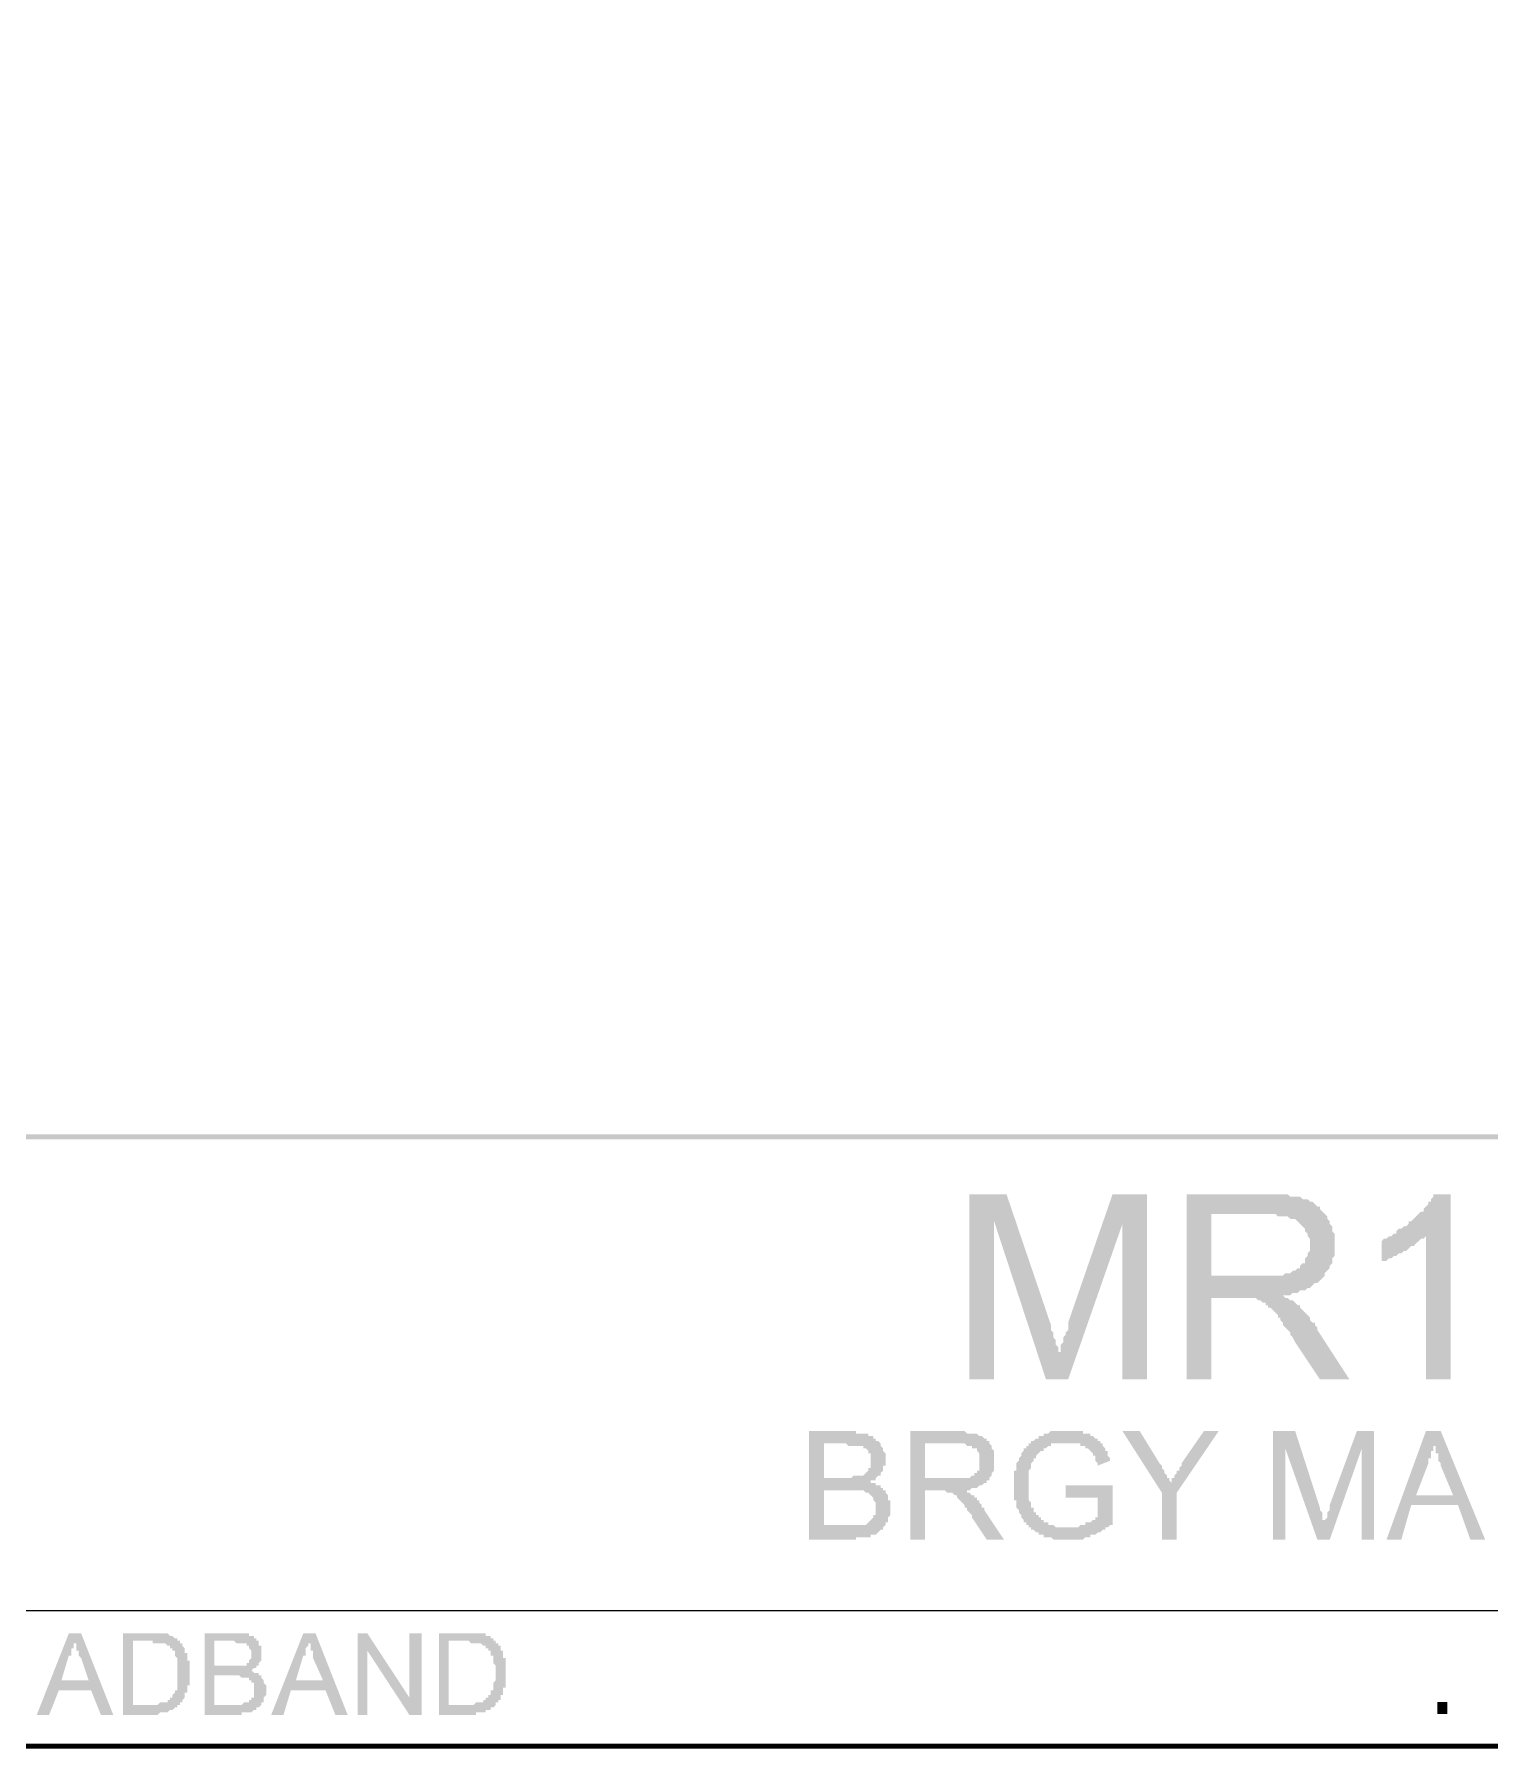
# Model space of a CAD drawing. Header units: millimetres. Extents: x 3.6 to 37.8, y 0.6 to 28.7.
# Drawn here: x 32.52 to 34.98, y 0.595 to 3.492 of the extents above; entities that cross this region are included whole.
import ezdxf

# ---------------------------------------------------------------- set-up
doc = ezdxf.new("R2010")
doc.units = ezdxf.units.MM
doc.layers.add('PDF_0', color=7, linetype='Continuous')

msp = doc.modelspace()

# ---------------------------------------------------------------- hatches: boundary and pattern name
at = {"layer": 'PDF_0', "true_color": 0x808080, "transparency": 33554559}
for points in [[(34.1009, 1.219), (34.1009, 1.5318), (34.1634, 1.5318), (34.2385, 1.3108), (34.2385, 1.3024), (34.2426, 1.2983), (34.2426, 1.2941), (34.2426, 1.2899), (34.2468, 1.2857), (34.2468, 1.2816), (34.2468, 1.2774), (34.251, 1.2732), (34.251, 1.2691), (34.251, 1.2649), (34.251, 1.2649), (34.251, 1.2649), (34.2552, 1.2649), (34.2552, 1.2691), (34.2552, 1.2732), (34.2552, 1.2774), (34.2593, 1.2816), (34.2593, 1.2857), (34.2593, 1.2899), (34.2635, 1.2941), (34.2635, 1.2983), (34.2677, 1.3024), (34.2677, 1.3066), (34.2677, 1.3149), (34.2677, 1.3149), (34.3427, 1.5318), (34.4011, 1.5318), (34.4011, 1.219), (34.3594, 1.219), (34.3594, 1.4817), (34.2677, 1.219), (34.2301, 1.219), (34.1426, 1.4859), (34.1426, 1.219)], [(34.914, 1.219), (34.8723, 1.219), (34.8723, 1.4651), (34.8723, 1.4609), (34.8682, 1.4567), (34.864, 1.4567), (34.8598, 1.4525), (34.8598, 1.4525), (34.8556, 1.4484), (34.8515, 1.4442), (34.8473, 1.4442), (34.8431, 1.44), (34.839, 1.4359), (34.839, 1.4359), (34.8348, 1.4359), (34.8306, 1.4317), (34.8265, 1.4317), (34.8223, 1.4275), (34.8181, 1.4275), (34.8139, 1.4234), (34.8098, 1.4234), (34.8056, 1.4192), (34.8014, 1.4192), (34.7973, 1.4192), (34.7973, 1.415), (34.7973, 1.4525), (34.8014, 1.4567), (34.8056, 1.4567), (34.8098, 1.4609), (34.8139, 1.4609), (34.8181, 1.4651), (34.8223, 1.4651), (34.8223, 1.4692), (34.8265, 1.4734), (34.8306, 1.4734), (34.8348, 1.4776), (34.839, 1.4776), (34.8431, 1.4817), (34.8431, 1.4859), (34.8473, 1.4859), (34.8515, 1.4901), (34.8515, 1.4901), (34.8556, 1.4942), (34.8598, 1.4984), (34.864, 1.5026), (34.8682, 1.5026), (34.8682, 1.5067), (34.8723, 1.5109), (34.8765, 1.5151), (34.8765, 1.5193), (34.8807, 1.5193), (34.8807, 1.5234), (34.8848, 1.5276), (34.8848, 1.5318), (34.889, 1.5318), (34.914, 1.5318)], [(34.2635, 1.0189), (34.2635, 1.0397), (34.3427, 1.0397), (34.3427, 0.973), (34.3386, 0.973), (34.3386, 0.973), (34.3344, 0.9688), (34.3344, 0.9688), (34.3302, 0.9688), (34.3302, 0.9647), (34.326, 0.9647), (34.326, 0.9647), (34.3219, 0.9605), (34.3219, 0.9605), (34.3177, 0.9605), (34.3177, 0.9605), (34.3135, 0.9563), (34.3135, 0.9563), (34.3094, 0.9563), (34.3052, 0.9563), (34.3052, 0.9522), (34.3052, 0.9522), (34.301, 0.9522), (34.2969, 0.9522), (34.2969, 0.9522), (34.2927, 0.948), (34.2927, 0.948), (34.2885, 0.948), (34.2843, 0.948), (34.2843, 0.948), (34.2802, 0.948), (34.2802, 0.948), (34.276, 0.948), (34.2718, 0.948), (34.2718, 0.948), (34.2677, 0.948), (34.2677, 0.948), (34.2635, 0.948), (34.2635, 0.948), (34.2593, 0.948), (34.2552, 0.948), (34.2552, 0.948), (34.251, 0.948), (34.251, 0.948), (34.2468, 0.948), (34.2427, 0.948), (34.2427, 0.948), (34.2385, 0.9522), (34.2385, 0.9522), (34.2343, 0.9522), (34.2343, 0.9522), (34.2301, 0.9522), (34.226, 0.9522), (34.226, 0.9563), (34.2218, 0.9563), (34.2218, 0.9563), (34.2176, 0.9563), (34.2176, 0.9563), (34.2176, 0.9605), (34.2135, 0.9605), (34.2135, 0.9605), (34.2093, 0.9647), (34.2093, 0.9647), (34.2051, 0.9647), (34.2051, 0.9688), (34.201, 0.9688), (34.201, 0.973), (34.201, 0.973), (34.1968, 0.973), (34.1968, 0.9772), (34.1926, 0.9772), (34.1926, 0.9813), (34.1926, 0.9813), (34.1884, 0.9855), (34.1884, 0.9855), (34.1884, 0.9897), (34.1884, 0.9897), (34.1843, 0.9939), (34.1843, 0.9939), (34.1843, 0.998), (34.1843, 0.998), (34.1801, 1.0022), (34.1801, 1.0064), (34.1801, 1.0064), (34.1801, 1.0105), (34.1801, 1.0105), (34.1801, 1.0147), (34.1759, 1.0147), (34.1759, 1.0189), (34.1759, 1.023), (34.1759, 1.023), (34.1759, 1.0272), (34.1759, 1.0272), (34.1759, 1.0314), (34.1759, 1.0355), (34.1759, 1.0355), (34.1759, 1.0397), (34.1759, 1.0397), (34.1759, 1.0439), (34.1759, 1.0481), (34.1759, 1.0481), (34.1759, 1.0522), (34.1759, 1.0522), (34.1759, 1.0564), (34.1759, 1.0606), (34.1759, 1.0606), (34.1759, 1.0647), (34.1801, 1.0647), (34.1801, 1.0689), (34.1801, 1.0731), (34.1801, 1.0731), (34.1801, 1.0772), (34.1801, 1.0772), (34.1843, 1.0814), (34.1843, 1.0814), (34.1843, 1.0856), (34.1843, 1.0856), (34.1884, 1.0898), (34.1884, 1.0898), (34.1884, 1.0939), (34.1884, 1.0939), (34.1926, 1.0981), (34.1926, 1.0981), (34.1926, 1.1023), (34.1968, 1.1023), (34.1968, 1.1064), (34.201, 1.1064), (34.201, 1.1106), (34.201, 1.1106), (34.2051, 1.1106), (34.2051, 1.1148), (34.2093, 1.1148), (34.2093, 1.1148), (34.2135, 1.1189), (34.2135, 1.1189), (34.2176, 1.1189), (34.2176, 1.1231), (34.2218, 1.1231), (34.2218, 1.1231), (34.226, 1.1231), (34.226, 1.1273), (34.2301, 1.1273), (34.2301, 1.1273), (34.2343, 1.1273), (34.2343, 1.1273), (34.2385, 1.1315), (34.2385, 1.1315), (34.2427, 1.1315), (34.2468, 1.1315), (34.2468, 1.1315), (34.251, 1.1315), (34.251, 1.1315), (34.2552, 1.1315), (34.2593, 1.1315), (34.2593, 1.1315), (34.2635, 1.1315), (34.2635, 1.1315), (34.2677, 1.1315), (34.2718, 1.1315), (34.2718, 1.1315), (34.276, 1.1315), (34.2802, 1.1315), (34.2802, 1.1315), (34.2843, 1.1315), (34.2843, 1.1315), (34.2885, 1.1315), (34.2927, 1.1315), (34.2927, 1.1273), (34.2969, 1.1273), (34.2969, 1.1273), (34.301, 1.1273), (34.301, 1.1273), (34.3052, 1.1273), (34.3052, 1.1231), (34.3094, 1.1231), (34.3094, 1.1231), (34.3135, 1.1189), (34.3135, 1.1189), (34.3177, 1.1189), (34.3177, 1.1148), (34.3219, 1.1148), (34.3219, 1.1148), (34.3219, 1.1106), (34.326, 1.1106), (34.326, 1.1106), (34.326, 1.1064), (34.326, 1.1064), (34.3302, 1.1023), (34.3302, 1.1023), (34.3302, 1.0981), (34.3344, 1.0981), (34.3344, 1.0939), (34.3344, 1.0939), (34.3344, 1.0898), (34.3386, 1.0856), (34.3386, 1.0856), (34.3386, 1.0814), (34.3386, 1.0814), (34.3386, 1.0814), (34.3177, 1.0731), (34.3177, 1.0772), (34.3177, 1.0772), (34.3135, 1.0814), (34.3135, 1.0856), (34.3135, 1.0856), (34.3135, 1.0898), (34.3094, 1.0898), (34.3094, 1.0939), (34.3094, 1.0939), (34.3094, 1.0939), (34.3052, 1.0981), (34.3052, 1.0981), (34.301, 1.1023), (34.301, 1.1023), (34.2969, 1.1023), (34.2969, 1.1064), (34.2927, 1.1064), (34.2927, 1.1064), (34.2885, 1.1064), (34.2885, 1.1106), (34.2843, 1.1106), (34.2843, 1.1106), (34.2802, 1.1106), (34.2802, 1.1106), (34.276, 1.1106), (34.2718, 1.1106), (34.2718, 1.1106), (34.2677, 1.1106), (34.2677, 1.1106), (34.2635, 1.1106), (34.2635, 1.1106), (34.2593, 1.1106), (34.2593, 1.1106), (34.2552, 1.1106), (34.251, 1.1106), (34.251, 1.1106), (34.2468, 1.1106), (34.2468, 1.1106), (34.2427, 1.1106), (34.2385, 1.1106), (34.2385, 1.1064), (34.2385, 1.1064), (34.2343, 1.1064), (34.2343, 1.1064), (34.2301, 1.1023), (34.226, 1.1023), (34.226, 1.1023), (34.226, 1.0981), (34.2218, 1.0981), (34.2218, 1.0981), (34.2176, 1.0939), (34.2176, 1.0939), (34.2176, 1.0939), (34.2135, 1.0898), (34.2135, 1.0898), (34.2135, 1.0856), (34.2093, 1.0856), (34.2093, 1.0814), (34.2093, 1.0814), (34.2051, 1.0772), (34.2051, 1.0772), (34.2051, 1.0731), (34.2051, 1.0731), (34.2051, 1.0689), (34.2051, 1.0689), (34.201, 1.0647), (34.201, 1.0647), (34.201, 1.0606), (34.201, 1.0564), (34.201, 1.0564), (34.201, 1.0522), (34.201, 1.0522), (34.201, 1.0481), (34.201, 1.0439), (34.201, 1.0439), (34.201, 1.0397), (34.201, 1.0355), (34.201, 1.0355), (34.201, 1.0314), (34.201, 1.0314), (34.201, 1.0272), (34.201, 1.023), (34.201, 1.023), (34.201, 1.0189), (34.201, 1.0147), (34.201, 1.0147), (34.2051, 1.0105), (34.2051, 1.0105), (34.2051, 1.0064), (34.2051, 1.0064), (34.2051, 1.0022), (34.2093, 1.0022), (34.2093, 1.0022), (34.2093, 0.998), (34.2093, 0.9939), (34.2135, 0.9939), (34.2135, 0.9897), (34.2135, 0.9897), (34.2176, 0.9897), (34.2176, 0.9855), (34.2218, 0.9855), (34.2218, 0.9813), (34.2218, 0.9813), (34.226, 0.9813), (34.226, 0.9772), (34.2301, 0.9772), (34.2343, 0.9772), (34.2343, 0.973), (34.2385, 0.973), (34.2385, 0.973), (34.2427, 0.973), (34.2427, 0.973), (34.2468, 0.9688), (34.2468, 0.9688), (34.251, 0.9688), (34.2552, 0.9688), (34.2552, 0.9688), (34.2593, 0.9688), (34.2593, 0.9688), (34.2635, 0.9688), (34.2677, 0.9688), (34.2677, 0.9688), (34.2718, 0.9688), (34.2718, 0.9688), (34.276, 0.9688), (34.2802, 0.9688), (34.2802, 0.9688), (34.2843, 0.9688), (34.2843, 0.9688), (34.2885, 0.973), (34.2885, 0.973), (34.2927, 0.973), (34.2969, 0.973), (34.2969, 0.973), (34.2969, 0.9772), (34.301, 0.9772), (34.3052, 0.9772), (34.3052, 0.9772), (34.3094, 0.9813), (34.3094, 0.9813), (34.3135, 0.9813), (34.3135, 0.9855), (34.3177, 0.9855), (34.3177, 0.9855), (34.3177, 0.9855), (34.3177, 1.0189)], [(34.4261, 0.948), (34.4261, 1.0272), (34.3594, 1.1315), (34.3886, 1.1315), (34.422, 1.0772), (34.4261, 1.0731), (34.4261, 1.0731), (34.4261, 1.0689), (34.4261, 1.0689), (34.4303, 1.0647), (34.4303, 1.0606), (34.4303, 1.0606), (34.4345, 1.0564), (34.4345, 1.0564), (34.4345, 1.0522), (34.4386, 1.0522), (34.4386, 1.0481), (34.4386, 1.0481), (34.4428, 1.0439), (34.4428, 1.0439), (34.4428, 1.0481), (34.4428, 1.0481), (34.4428, 1.0522), (34.447, 1.0522), (34.447, 1.0564), (34.447, 1.0564), (34.4511, 1.0606), (34.4511, 1.0606), (34.4511, 1.0647), (34.4553, 1.0647), (34.4553, 1.0689), (34.4553, 1.0689), (34.4595, 1.0731), (34.4595, 1.0731), (34.4595, 1.0772), (34.497, 1.1315), (34.522, 1.1315), (34.4511, 1.0272), (34.4511, 0.948)], [(34.6138, 0.948), (34.6138, 1.1315), (34.6513, 1.1315), (34.693, 1.0022), (34.693, 0.998), (34.693, 0.998), (34.6972, 0.9938), (34.6972, 0.9897), (34.6972, 0.9897), (34.6972, 0.9855), (34.6972, 0.9855), (34.6972, 0.9813), (34.7013, 0.9813), (34.7013, 0.9772), (34.7013, 0.9772), (34.7013, 0.9772), (34.7013, 0.9772), (34.7013, 0.9772), (34.7013, 0.9813), (34.7013, 0.9813), (34.7055, 0.9855), (34.7055, 0.9897), (34.7055, 0.9897), (34.7055, 0.9938), (34.7055, 0.9938), (34.7097, 0.998), (34.7097, 1.0022), (34.7097, 1.0064), (34.7097, 1.0064), (34.7556, 1.1315), (34.7847, 1.1315), (34.7847, 0.948), (34.7639, 0.948), (34.7639, 1.1023), (34.7097, 0.948), (34.6888, 0.948), (34.6346, 1.1023), (34.6346, 0.948)], [(33.0667, 0.6519), (33.0667, 0.7895), (33.0834, 0.7895), (33.1543, 0.6811), (33.1543, 0.7895), (33.1751, 0.7895), (33.1751, 0.6519), (33.1543, 0.6519), (33.0834, 0.7603), (33.0834, 0.6519)]]:
    msp.add_hatch(color=8, dxfattribs=at).paths.add_polyline_path(points)
h = msp.add_hatch(color=8, dxfattribs=at)
h.paths.add_polyline_path([(34.4678, 1.219), (34.4678, 1.5318), (34.6054, 1.5318), (34.6138, 1.5318), (34.6179, 1.5318), (34.6221, 1.5318), (34.6263, 1.5318), (34.6305, 1.5318), (34.6388, 1.5318), (34.643, 1.5276), (34.6471, 1.5276), (34.6513, 1.5276), (34.6555, 1.5276), (34.6555, 1.5276), (34.6596, 1.5276), (34.6638, 1.5234), (34.668, 1.5234), (34.6722, 1.5234), (34.6722, 1.5234), (34.6763, 1.5193), (34.6805, 1.5193), (34.6847, 1.5151), (34.6888, 1.5109), (34.693, 1.5109), (34.693, 1.5067), (34.6972, 1.5026), (34.7013, 1.4984), (34.7013, 1.4984), (34.7055, 1.4942), (34.7055, 1.4901), (34.7097, 1.4859), (34.7097, 1.4817), (34.7139, 1.4776), (34.7139, 1.4734), (34.7139, 1.4692), (34.718, 1.4651), (34.718, 1.4609), (34.718, 1.4567), (34.718, 1.4525), (34.718, 1.4484), (34.718, 1.4442), (34.718, 1.44), (34.718, 1.4359), (34.718, 1.4317), (34.718, 1.4275), (34.7139, 1.4234), (34.7139, 1.4192), (34.7139, 1.415), (34.7097, 1.4108), (34.7097, 1.4067), (34.7097, 1.4067), (34.7055, 1.4025), (34.7013, 1.3983), (34.7013, 1.3942), (34.6972, 1.39), (34.6972, 1.39), (34.693, 1.3858), (34.693, 1.3858), (34.6888, 1.3817), (34.6847, 1.3817), (34.6805, 1.3775), (34.6805, 1.3775), (34.6763, 1.3733), (34.6722, 1.3733), (34.668, 1.3691), (34.6638, 1.3691), (34.6596, 1.3691), (34.6555, 1.365), (34.6513, 1.365), (34.6471, 1.365), (34.643, 1.3608), (34.6346, 1.3608), (34.6305, 1.3608), (34.6305, 1.3608), (34.6346, 1.3566), (34.6388, 1.3566), (34.643, 1.3525), (34.6471, 1.3525), (34.6513, 1.3483), (34.6513, 1.3483), (34.6555, 1.3441), (34.6596, 1.3441), (34.6596, 1.34), (34.6638, 1.3358), (34.668, 1.3316), (34.668, 1.3316), (34.6722, 1.3274), (34.6763, 1.3233), (34.6763, 1.3191), (34.6805, 1.3149), (34.6847, 1.3149), (34.6847, 1.3108), (34.6888, 1.3066), (34.6888, 1.3024), (34.743, 1.219), (34.693, 1.219), (34.6513, 1.2816), (34.6471, 1.2899), (34.643, 1.2941), (34.643, 1.2983), (34.6388, 1.3024), (34.6346, 1.3066), (34.6346, 1.3066), (34.6305, 1.3108), (34.6305, 1.3149), (34.6263, 1.3191), (34.6263, 1.3233), (34.6221, 1.3233), (34.6221, 1.3274), (34.6221, 1.3274), (34.6179, 1.3316), (34.6138, 1.3358), (34.6096, 1.34), (34.6054, 1.34), (34.6054, 1.3441), (34.6013, 1.3441), (34.6013, 1.3483), (34.5971, 1.3483), (34.5929, 1.3525), (34.5888, 1.3525), (34.5846, 1.3566), (34.5804, 1.3566), (34.5762, 1.3566), (34.5721, 1.3566), (34.5679, 1.3566), (34.5637, 1.3566), (34.5596, 1.3566), (34.5554, 1.3566), (34.5095, 1.3566), (34.5095, 1.219)], flags=0)
h.paths.add_polyline_path([(34.5095, 1.3942), (34.5971, 1.3942), (34.6054, 1.3942), (34.6096, 1.3942), (34.6138, 1.3942), (34.6179, 1.3942), (34.6221, 1.3942), (34.6263, 1.3942), (34.6305, 1.3942), (34.6346, 1.3983), (34.6388, 1.3983), (34.643, 1.3983), (34.643, 1.3983), (34.6471, 1.4025), (34.6513, 1.4025), (34.6555, 1.4067), (34.6596, 1.4067), (34.6596, 1.4108), (34.6638, 1.415), (34.668, 1.415), (34.668, 1.4192), (34.668, 1.4234), (34.6722, 1.4275), (34.6722, 1.4317), (34.6722, 1.4317), (34.6763, 1.4359), (34.6763, 1.4442), (34.6763, 1.4442), (34.6763, 1.4525), (34.6763, 1.4567), (34.6722, 1.4609), (34.6722, 1.4609), (34.6722, 1.4651), (34.668, 1.4692), (34.668, 1.4734), (34.6638, 1.4776), (34.6596, 1.4817), (34.6596, 1.4817), (34.6555, 1.4859), (34.6555, 1.4859), (34.6513, 1.4901), (34.6471, 1.4901), (34.643, 1.4901), (34.6388, 1.4942), (34.6346, 1.4942), (34.6305, 1.4942), (34.6263, 1.4942), (34.6221, 1.4942), (34.6179, 1.4984), (34.6138, 1.4984), (34.6096, 1.4984), (34.5095, 1.4984)], flags=0)
h = msp.add_hatch(color=8, dxfattribs=at)
h.paths.add_polyline_path([(33.8298, 0.948), (33.8298, 1.1315), (33.8965, 1.1315), (33.9007, 1.1315), (33.9049, 1.1315), (33.909, 1.1315), (33.909, 1.1273), (33.9132, 1.1273), (33.9132, 1.1273), (33.9174, 1.1273), (33.9216, 1.1273), (33.9216, 1.1273), (33.9257, 1.1273), (33.9257, 1.1273), (33.9299, 1.1273), (33.9299, 1.1231), (33.9299, 1.1231), (33.9341, 1.1231), (33.9382, 1.1231), (33.9382, 1.1189), (33.9424, 1.1189), (33.9424, 1.1189), (33.9424, 1.1148), (33.9466, 1.1148), (33.9466, 1.1148), (33.9507, 1.1106), (33.9507, 1.1106), (33.9507, 1.1064), (33.9507, 1.1064), (33.9549, 1.1023), (33.9549, 1.1023), (33.9549, 1.0981), (33.9549, 1.0981), (33.9591, 1.0939), (33.9591, 1.0898), (33.9591, 1.0898), (33.9591, 1.0856), (33.9591, 1.0856), (33.9591, 1.0856), (33.9591, 1.0814), (33.9591, 1.0772), (33.9591, 1.0772), (33.9591, 1.0731), (33.9549, 1.0731), (33.9549, 1.0689), (33.9549, 1.0689), (33.9549, 1.0647), (33.9507, 1.0606), (33.9507, 1.0606), (33.9507, 1.0606), (33.9507, 1.0564), (33.9466, 1.0564), (33.9466, 1.0564), (33.9424, 1.0522), (33.9424, 1.0522), (33.9424, 1.0481), (33.9382, 1.0481), (33.9341, 1.0481), (33.9341, 1.0439), (33.9341, 1.0439), (33.9341, 1.0439), (33.9382, 1.0439), (33.9424, 1.0439), (33.9424, 1.0397), (33.9466, 1.0397), (33.9466, 1.0397), (33.9507, 1.0397), (33.9507, 1.0355), (33.9549, 1.0355), (33.9549, 1.0314), (33.9549, 1.0314), (33.9591, 1.0314), (33.9591, 1.0272), (33.9591, 1.0272), (33.9591, 1.0272), (33.9633, 1.023), (33.9633, 1.0189), (33.9633, 1.0189), (33.9633, 1.0147), (33.9674, 1.0147), (33.9674, 1.0105), (33.9674, 1.0105), (33.9674, 1.0064), (33.9674, 1.0022), (33.9674, 1.0022), (33.9674, 0.998), (33.9674, 0.998), (33.9674, 0.9938), (33.9674, 0.9938), (33.9674, 0.9897), (33.9633, 0.9855), (33.9633, 0.9855), (33.9633, 0.9813), (33.9633, 0.9813), (33.9633, 0.9772), (33.9591, 0.9772), (33.9591, 0.973), (33.9591, 0.973), (33.9549, 0.9688), (33.9549, 0.9688), (33.9549, 0.9647), (33.9507, 0.9647), (33.9507, 0.9647), (33.9466, 0.9605), (33.9466, 0.9605), (33.9466, 0.9605), (33.9424, 0.9563), (33.9382, 0.9563), (33.9382, 0.9563), (33.9341, 0.9563), (33.9341, 0.9522), (33.9299, 0.9522), (33.9299, 0.9522), (33.9257, 0.9522), (33.9257, 0.9522), (33.9216, 0.9522), (33.9216, 0.9522), (33.9174, 0.9522), (33.9132, 0.9522), (33.9132, 0.9522), (33.909, 0.9522), (33.909, 0.948), (33.9049, 0.948), (33.9007, 0.948), (33.9007, 0.948)], flags=0)
h.paths.add_polyline_path([(33.8548, 1.0522), (33.8924, 1.0522), (33.8965, 1.0522), (33.9007, 1.0522), (33.9049, 1.0564), (33.9049, 1.0564), (33.909, 1.0564), (33.909, 1.0564), (33.9132, 1.0564), (33.9132, 1.0564), (33.9174, 1.0564), (33.9174, 1.0564), (33.9174, 1.0564), (33.9216, 1.0564), (33.9257, 1.0606), (33.9257, 1.0606), (33.9257, 1.0606), (33.9299, 1.0647), (33.9299, 1.0647), (33.9299, 1.0689), (33.9341, 1.0689), (33.9341, 1.0731), (33.9341, 1.0731), (33.9341, 1.0772), (33.9341, 1.0772), (33.9341, 1.0814), (33.9341, 1.0856), (33.9341, 1.0856), (33.9341, 1.0898), (33.9341, 1.0898), (33.9341, 1.0939), (33.9299, 1.0939), (33.9299, 1.0981), (33.9299, 1.0981), (33.9257, 1.1023), (33.9257, 1.1023), (33.9216, 1.1023), (33.9216, 1.1064), (33.9174, 1.1064), (33.9174, 1.1064), (33.9174, 1.1064), (33.9132, 1.1064), (33.9132, 1.1064), (33.909, 1.1064), (33.909, 1.1064), (33.9049, 1.1064), (33.9049, 1.1064), (33.9007, 1.1064), (33.8965, 1.1064), (33.8924, 1.1106), (33.8924, 1.1106), (33.8548, 1.1106)], flags=0)
h.paths.add_polyline_path([(33.8548, 0.973), (33.9007, 0.973), (33.9049, 0.973), (33.9049, 0.973), (33.909, 0.973), (33.9132, 0.973), (33.9132, 0.973), (33.9132, 0.973), (33.9174, 0.973), (33.9174, 0.973), (33.9216, 0.973), (33.9216, 0.973), (33.9257, 0.973), (33.9299, 0.9772), (33.9299, 0.9772), (33.9299, 0.9772), (33.9341, 0.9813), (33.9341, 0.9813), (33.9382, 0.9855), (33.9382, 0.9855), (33.9382, 0.9855), (33.9382, 0.9897), (33.9424, 0.9897), (33.9424, 0.9938), (33.9424, 0.998), (33.9424, 0.998), (33.9424, 1.0022), (33.9424, 1.0022), (33.9424, 1.0064), (33.9424, 1.0064), (33.9424, 1.0105), (33.9424, 1.0105), (33.9382, 1.0147), (33.9382, 1.0147), (33.9382, 1.0189), (33.9382, 1.0189), (33.9341, 1.023), (33.9341, 1.023), (33.9341, 1.023), (33.9299, 1.0272), (33.9299, 1.0272), (33.9257, 1.0272), (33.9216, 1.0314), (33.9216, 1.0314), (33.9216, 1.0314), (33.9174, 1.0314), (33.9174, 1.0314), (33.9132, 1.0314), (33.9132, 1.0314), (33.909, 1.0314), (33.909, 1.0314), (33.9049, 1.0314), (33.9007, 1.0314), (33.8965, 1.0314), (33.8965, 1.0314), (33.8548, 1.0314)], flags=0)
h = msp.add_hatch(color=8, dxfattribs=at)
h.paths.add_polyline_path([(34.0008, 0.948), (34.0008, 1.1315), (34.08, 1.1315), (34.0842, 1.1315), (34.0842, 1.1315), (34.0884, 1.1315), (34.0925, 1.1315), (34.0967, 1.1273), (34.0967, 1.1273), (34.1009, 1.1273), (34.1009, 1.1273), (34.105, 1.1273), (34.1092, 1.1273), (34.1092, 1.1273), (34.1134, 1.1273), (34.1134, 1.1273), (34.1134, 1.1273), (34.1175, 1.1231), (34.1175, 1.1231), (34.1217, 1.1231), (34.1217, 1.1231), (34.1259, 1.1189), (34.1259, 1.1189), (34.1301, 1.1189), (34.1301, 1.1148), (34.1342, 1.1148), (34.1342, 1.1106), (34.1342, 1.1106), (34.1384, 1.1064), (34.1384, 1.1064), (34.1384, 1.1023), (34.1384, 1.1023), (34.1426, 1.0981), (34.1426, 1.0981), (34.1426, 1.0939), (34.1426, 1.0939), (34.1426, 1.0898), (34.1426, 1.0856), (34.1426, 1.0856), (34.1426, 1.0814), (34.1426, 1.0814), (34.1426, 1.0772), (34.1426, 1.0772), (34.1426, 1.0731), (34.1426, 1.0689), (34.1426, 1.0689), (34.1426, 1.0647), (34.1426, 1.0647), (34.1384, 1.0606), (34.1384, 1.0606), (34.1384, 1.0564), (34.1384, 1.0564), (34.1342, 1.0522), (34.1342, 1.0522), (34.1342, 1.0481), (34.1301, 1.0481), (34.1301, 1.0481), (34.1301, 1.0439), (34.1259, 1.0439), (34.1259, 1.0439), (34.1217, 1.0397), (34.1217, 1.0397), (34.1175, 1.0397), (34.1175, 1.0397), (34.1134, 1.0355), (34.1134, 1.0355), (34.1092, 1.0355), (34.1092, 1.0355), (34.105, 1.0355), (34.1009, 1.0314), (34.1009, 1.0314), (34.0967, 1.0314), (34.0925, 1.0314), (34.0925, 1.0314), (34.0967, 1.0314), (34.0967, 1.0272), (34.1009, 1.0272), (34.1009, 1.0272), (34.105, 1.023), (34.105, 1.023), (34.1092, 1.023), (34.1092, 1.023), (34.1092, 1.0189), (34.1134, 1.0189), (34.1134, 1.0147), (34.1175, 1.0147), (34.1175, 1.0105), (34.1175, 1.0105), (34.1217, 1.0064), (34.1217, 1.0064), (34.1217, 1.0022), (34.1259, 1.0022), (34.1259, 0.998), (34.1259, 0.998), (34.1592, 0.948), (34.1301, 0.948), (34.105, 0.9855), (34.105, 0.9897), (34.1009, 0.9938), (34.1009, 0.9938), (34.0967, 0.998), (34.0967, 0.998), (34.0967, 1.0022), (34.0925, 1.0022), (34.0925, 1.0064), (34.0925, 1.0064), (34.0884, 1.0105), (34.0884, 1.0105), (34.0884, 1.0105), (34.0842, 1.0147), (34.0842, 1.0147), (34.08, 1.0189), (34.08, 1.0189), (34.08, 1.023), (34.0758, 1.023), (34.0758, 1.023), (34.0717, 1.0272), (34.0717, 1.0272), (34.0675, 1.0272), (34.0675, 1.0272), (34.0633, 1.0272), (34.0633, 1.0272), (34.0592, 1.0314), (34.0592, 1.0314), (34.055, 1.0314), (34.0508, 1.0314), (34.0508, 1.0314), (34.0258, 1.0314), (34.0258, 0.948)], flags=0)
h.paths.add_polyline_path([(34.0258, 1.0522), (34.0758, 1.0522), (34.08, 1.0522), (34.08, 1.0522), (34.0842, 1.0522), (34.0884, 1.0522), (34.0884, 1.0522), (34.0925, 1.0522), (34.0925, 1.0522), (34.0967, 1.0522), (34.0967, 1.0522), (34.1009, 1.0522), (34.1009, 1.0522), (34.105, 1.0564), (34.105, 1.0564), (34.1092, 1.0564), (34.1092, 1.0606), (34.1092, 1.0606), (34.1134, 1.0606), (34.1134, 1.0647), (34.1134, 1.0647), (34.1175, 1.0647), (34.1175, 1.0689), (34.1175, 1.0731), (34.1175, 1.0731), (34.1175, 1.0772), (34.1175, 1.0772), (34.1175, 1.0814), (34.1175, 1.0814), (34.1175, 1.0856), (34.1175, 1.0898), (34.1175, 1.0898), (34.1175, 1.0939), (34.1175, 1.0939), (34.1134, 1.0981), (34.1134, 1.0981), (34.1134, 1.1023), (34.1092, 1.1023), (34.1092, 1.1023), (34.105, 1.1023), (34.105, 1.1064), (34.105, 1.1064), (34.1009, 1.1064), (34.1009, 1.1064), (34.0967, 1.1064), (34.0925, 1.1106), (34.0925, 1.1106), (34.0884, 1.1106), (34.0842, 1.1106), (34.0842, 1.1106), (34.08, 1.1106), (34.0258, 1.1106)], flags=0)
h = msp.add_hatch(color=8, dxfattribs=at)
h.paths.add_polyline_path([(34.8056, 0.948), (34.8723, 1.1315), (34.8973, 1.1315), (34.9724, 0.948), (34.9474, 0.948), (34.9265, 1.0064), (34.8473, 1.0064), (34.8306, 0.948)], flags=0)
h.paths.add_polyline_path([(34.8556, 1.023), (34.9182, 1.023), (34.8973, 1.0731), (34.8973, 1.0772), (34.8973, 1.0772), (34.8932, 1.0814), (34.8932, 1.0856), (34.8932, 1.0856), (34.8932, 1.0898), (34.8932, 1.0939), (34.889, 1.0939), (34.889, 1.0981), (34.889, 1.0981), (34.889, 1.1023), (34.889, 1.1023), (34.889, 1.1064), (34.8848, 1.1064), (34.8848, 1.1106), (34.8848, 1.1106), (34.8848, 1.1064), (34.8848, 1.1064), (34.8848, 1.1023), (34.8848, 1.1023), (34.8848, 1.0981), (34.8807, 1.0981), (34.8807, 1.0939), (34.8807, 1.0898), (34.8807, 1.0898), (34.8807, 1.0856), (34.8765, 1.0856), (34.8765, 1.0814), (34.8765, 1.0814), (34.8765, 1.0772), (34.8765, 1.0772)], flags=0)
h = msp.add_hatch(color=8, dxfattribs=at)
h.paths.add_polyline_path([(32.5246, 0.6519), (32.5788, 0.7895), (32.5997, 0.7895), (32.6539, 0.6519), (32.633, 0.6519), (32.6163, 0.6936), (32.5621, 0.6936), (32.5455, 0.6519)], flags=0)
h.paths.add_polyline_path([(32.5663, 0.7103), (32.6122, 0.7103), (32.5997, 0.7478), (32.5955, 0.752), (32.5955, 0.752), (32.5955, 0.7562), (32.5955, 0.7562), (32.5955, 0.7603), (32.5913, 0.7603), (32.5913, 0.7645), (32.5913, 0.7645), (32.5913, 0.7645), (32.5913, 0.7687), (32.5913, 0.7687), (32.5913, 0.7728), (32.5872, 0.7728), (32.5872, 0.7728), (32.5872, 0.777), (32.5872, 0.777), (32.5872, 0.7728), (32.5872, 0.7728), (32.5872, 0.7728), (32.5872, 0.7687), (32.5872, 0.7687), (32.5872, 0.7645), (32.583, 0.7645), (32.583, 0.7603), (32.583, 0.7603), (32.583, 0.7562), (32.583, 0.7562), (32.583, 0.7562), (32.583, 0.752), (32.5788, 0.752), (32.5788, 0.752)], flags=0)
h = msp.add_hatch(color=8, dxfattribs=at)
h.paths.add_polyline_path([(32.6706, 0.6519), (32.6706, 0.7895), (32.7164, 0.7895), (32.7206, 0.7895), (32.7206, 0.7895), (32.7248, 0.7895), (32.7248, 0.7895), (32.7289, 0.7895), (32.7289, 0.7895), (32.7331, 0.7895), (32.7331, 0.7895), (32.7373, 0.7895), (32.7373, 0.7895), (32.7373, 0.7895), (32.7414, 0.7895), (32.7414, 0.7895), (32.7414, 0.7895), (32.7456, 0.7895), (32.7456, 0.7895), (32.7498, 0.7853), (32.7498, 0.7853), (32.754, 0.7853), (32.754, 0.7853), (32.754, 0.7853), (32.7581, 0.7812), (32.7581, 0.7812), (32.7581, 0.7812), (32.7623, 0.7812), (32.7623, 0.777), (32.7623, 0.777), (32.7665, 0.777), (32.7665, 0.7728), (32.7665, 0.7728), (32.7706, 0.7728), (32.7706, 0.7687), (32.7706, 0.7687), (32.7706, 0.7687), (32.7748, 0.7645), (32.7748, 0.7645), (32.7748, 0.7603), (32.7748, 0.7603), (32.7748, 0.7562), (32.779, 0.7562), (32.779, 0.7562), (32.779, 0.7562), (32.779, 0.752), (32.779, 0.752), (32.779, 0.7478), (32.779, 0.7478), (32.779, 0.7436), (32.7831, 0.7436), (32.7831, 0.7436), (32.7831, 0.7395), (32.7831, 0.7395), (32.7831, 0.7353), (32.7831, 0.7353), (32.7831, 0.7311), (32.7831, 0.7311), (32.7831, 0.727), (32.7831, 0.727), (32.7831, 0.7228), (32.7831, 0.7228), (32.7831, 0.7228), (32.7831, 0.7186), (32.7831, 0.7186), (32.7831, 0.7145), (32.7831, 0.7145), (32.7831, 0.7103), (32.7831, 0.7103), (32.7831, 0.7061), (32.7831, 0.7061), (32.7831, 0.7019), (32.779, 0.7019), (32.779, 0.6978), (32.779, 0.6978), (32.779, 0.6978), (32.779, 0.6936), (32.779, 0.6936), (32.779, 0.6894), (32.779, 0.6894), (32.7748, 0.6894), (32.7748, 0.6853), (32.7748, 0.6853), (32.7748, 0.6811), (32.7748, 0.6811), (32.7706, 0.6769), (32.7706, 0.6769), (32.7706, 0.6769), (32.7706, 0.6769), (32.7706, 0.6728), (32.7665, 0.6728), (32.7665, 0.6686), (32.7665, 0.6686), (32.7623, 0.6686), (32.7623, 0.6644), (32.7623, 0.6644), (32.7581, 0.6644), (32.7581, 0.6644), (32.7581, 0.6644), (32.754, 0.6602), (32.754, 0.6602), (32.754, 0.6602), (32.7498, 0.6602), (32.7498, 0.6602), (32.7456, 0.6561), (32.7456, 0.6561), (32.7456, 0.6561), (32.7414, 0.6561), (32.7414, 0.6561), (32.7414, 0.6561), (32.7373, 0.6561), (32.7373, 0.6561), (32.7331, 0.6561), (32.7331, 0.6561), (32.7289, 0.6519), (32.7289, 0.6519), (32.7248, 0.6519), (32.7248, 0.6519), (32.7206, 0.6519), (32.7206, 0.6519), (32.7206, 0.6519)], flags=0)
h.paths.add_polyline_path([(32.6872, 0.6686), (32.7164, 0.6686), (32.7206, 0.6686), (32.7206, 0.6686), (32.7248, 0.6686), (32.7248, 0.6686), (32.7289, 0.6686), (32.7289, 0.6686), (32.7331, 0.6728), (32.7331, 0.6728), (32.7331, 0.6728), (32.7373, 0.6728), (32.7373, 0.6728), (32.7373, 0.6728), (32.7414, 0.6728), (32.7414, 0.6728), (32.7456, 0.6728), (32.7456, 0.6769), (32.7456, 0.6769), (32.7498, 0.6769), (32.7498, 0.6769), (32.7498, 0.6811), (32.7498, 0.6811), (32.754, 0.6811), (32.754, 0.6853), (32.754, 0.6853), (32.754, 0.6853), (32.7581, 0.6894), (32.7581, 0.6894), (32.7581, 0.6936), (32.7581, 0.6936), (32.7623, 0.6936), (32.7623, 0.6978), (32.7623, 0.6978), (32.7623, 0.7019), (32.7623, 0.7019), (32.7623, 0.7019), (32.7623, 0.7061), (32.7623, 0.7061), (32.7623, 0.7103), (32.7623, 0.7103), (32.7623, 0.7145), (32.7623, 0.7145), (32.7623, 0.7186), (32.7623, 0.7186), (32.7623, 0.7228), (32.7623, 0.7228), (32.7623, 0.727), (32.7623, 0.727), (32.7623, 0.7311), (32.7623, 0.7311), (32.7623, 0.7353), (32.7623, 0.7353), (32.7623, 0.7395), (32.7623, 0.7395), (32.7623, 0.7436), (32.7623, 0.7436), (32.7623, 0.7478), (32.7623, 0.7478), (32.7623, 0.7478), (32.7581, 0.752), (32.7581, 0.752), (32.7581, 0.752), (32.7581, 0.7562), (32.7581, 0.7562), (32.7581, 0.7562), (32.7581, 0.7603), (32.754, 0.7603), (32.754, 0.7603), (32.754, 0.7645), (32.7498, 0.7645), (32.7498, 0.7645), (32.7498, 0.7687), (32.7456, 0.7687), (32.7456, 0.7687), (32.7456, 0.7687), (32.7414, 0.7728), (32.7414, 0.7728), (32.7414, 0.7728), (32.7373, 0.7728), (32.7373, 0.7728), (32.7373, 0.7728), (32.7331, 0.7728), (32.7331, 0.7728), (32.7289, 0.7728), (32.7289, 0.7728), (32.7248, 0.7728), (32.7248, 0.7728), (32.7206, 0.7728), (32.7206, 0.777), (32.7164, 0.777), (32.7164, 0.777), (32.6872, 0.777)], flags=0)
h = msp.add_hatch(color=8, dxfattribs=at)
h.paths.add_polyline_path([(32.8082, 0.6519), (32.8082, 0.7895), (32.8582, 0.7895), (32.8624, 0.7895), (32.8624, 0.7895), (32.8665, 0.7895), (32.8665, 0.7895), (32.8707, 0.7895), (32.8707, 0.7895), (32.8749, 0.7895), (32.8749, 0.7895), (32.8791, 0.7895), (32.8791, 0.7895), (32.8791, 0.7895), (32.8832, 0.7895), (32.8832, 0.7853), (32.8832, 0.7853), (32.8874, 0.7853), (32.8874, 0.7853), (32.8916, 0.7853), (32.8916, 0.7812), (32.8916, 0.7812), (32.8957, 0.7812), (32.8957, 0.7812), (32.8957, 0.777), (32.8957, 0.777), (32.8999, 0.777), (32.8999, 0.7728), (32.8999, 0.7728), (32.8999, 0.7687), (32.9041, 0.7687), (32.9041, 0.7687), (32.9041, 0.7645), (32.9041, 0.7645), (32.9041, 0.7603), (32.9041, 0.7603), (32.9041, 0.7562), (32.9041, 0.7562), (32.9041, 0.7562), (32.9041, 0.7562), (32.9041, 0.752), (32.9041, 0.752), (32.9041, 0.7478), (32.9041, 0.7478), (32.9041, 0.7436), (32.9041, 0.7436), (32.8999, 0.7395), (32.8999, 0.7395), (32.8999, 0.7395), (32.8999, 0.7395), (32.8999, 0.7353), (32.8957, 0.7353), (32.8957, 0.7353), (32.8957, 0.7311), (32.8916, 0.7311), (32.8916, 0.7311), (32.8874, 0.727), (32.8874, 0.727), (32.8874, 0.727), (32.8874, 0.727), (32.8874, 0.727), (32.8874, 0.727), (32.8916, 0.7228), (32.8916, 0.7228), (32.8957, 0.7228), (32.8957, 0.7228), (32.8999, 0.7228), (32.8999, 0.7186), (32.8999, 0.7186), (32.9041, 0.7186), (32.9041, 0.7145), (32.9041, 0.7145), (32.9041, 0.7145), (32.9041, 0.7145), (32.9082, 0.7103), (32.9082, 0.7103), (32.9082, 0.7061), (32.9082, 0.7061), (32.9082, 0.7061), (32.9124, 0.7019), (32.9124, 0.7019), (32.9124, 0.6978), (32.9124, 0.6978), (32.9124, 0.6936), (32.9124, 0.6936), (32.9124, 0.6894), (32.9124, 0.6894), (32.9124, 0.6894), (32.9124, 0.6853), (32.9124, 0.6853), (32.9082, 0.6811), (32.9082, 0.6811), (32.9082, 0.6769), (32.9082, 0.6769), (32.9082, 0.6769), (32.9082, 0.6728), (32.9041, 0.6728), (32.9041, 0.6686), (32.9041, 0.6686), (32.9041, 0.6686), (32.8999, 0.6644), (32.8999, 0.6644), (32.8999, 0.6644), (32.8957, 0.6644), (32.8957, 0.6602), (32.8957, 0.6602), (32.8916, 0.6602), (32.8916, 0.6602), (32.8874, 0.6561), (32.8874, 0.6561), (32.8874, 0.6561), (32.8832, 0.6561), (32.8832, 0.6561), (32.8791, 0.6561), (32.8791, 0.6561), (32.8791, 0.6561), (32.8749, 0.6561), (32.8749, 0.6561), (32.8707, 0.6561), (32.8707, 0.6519), (32.8665, 0.6519), (32.8665, 0.6519), (32.8624, 0.6519), (32.8624, 0.6519), (32.8582, 0.6519)], flags=0)
h.paths.add_polyline_path([(32.8248, 0.7353), (32.854, 0.7353), (32.8582, 0.7353), (32.8624, 0.7353), (32.8624, 0.7353), (32.8665, 0.7353), (32.8665, 0.7353), (32.8665, 0.7353), (32.8707, 0.7353), (32.8707, 0.7353), (32.8707, 0.7353), (32.8749, 0.7353), (32.8749, 0.7353), (32.8749, 0.7353), (32.8791, 0.7353), (32.8791, 0.7395), (32.8832, 0.7395), (32.8832, 0.7395), (32.8832, 0.7436), (32.8832, 0.7436), (32.8832, 0.7436), (32.8874, 0.7478), (32.8874, 0.7478), (32.8874, 0.752), (32.8874, 0.752), (32.8874, 0.752), (32.8874, 0.7562), (32.8874, 0.7562), (32.8874, 0.7603), (32.8874, 0.7603), (32.8832, 0.7645), (32.8832, 0.7645), (32.8832, 0.7645), (32.8832, 0.7687), (32.8832, 0.7687), (32.8791, 0.7687), (32.8791, 0.7728), (32.8749, 0.7728), (32.8749, 0.7728), (32.8749, 0.7728), (32.8749, 0.7728), (32.8707, 0.7728), (32.8707, 0.7728), (32.8665, 0.7728), (32.8665, 0.7728), (32.8665, 0.7728), (32.8624, 0.7728), (32.8624, 0.7728), (32.8582, 0.777), (32.854, 0.777), (32.854, 0.777), (32.8248, 0.777)], flags=0)
h.paths.add_polyline_path([(32.8248, 0.6686), (32.8582, 0.6686), (32.8624, 0.6686), (32.8665, 0.6686), (32.8665, 0.6686), (32.8707, 0.6686), (32.8707, 0.6686), (32.8707, 0.6686), (32.8707, 0.6686), (32.8749, 0.6728), (32.8749, 0.6728), (32.8791, 0.6728), (32.8791, 0.6728), (32.8832, 0.6728), (32.8832, 0.6728), (32.8832, 0.6769), (32.8874, 0.6769), (32.8874, 0.6769), (32.8874, 0.6811), (32.8874, 0.6811), (32.8916, 0.6811), (32.8916, 0.6853), (32.8916, 0.6853), (32.8916, 0.6853), (32.8916, 0.6894), (32.8916, 0.6894), (32.8916, 0.6936), (32.8916, 0.6936), (32.8916, 0.6936), (32.8916, 0.6978), (32.8916, 0.6978), (32.8916, 0.7019), (32.8916, 0.7019), (32.8916, 0.7061), (32.8874, 0.7061), (32.8874, 0.7061), (32.8874, 0.7103), (32.8874, 0.7103), (32.8832, 0.7103), (32.8832, 0.7103), (32.8832, 0.7145), (32.8791, 0.7145), (32.8791, 0.7145), (32.8791, 0.7145), (32.8749, 0.7145), (32.8749, 0.7145), (32.8749, 0.7145), (32.8707, 0.7145), (32.8707, 0.7145), (32.8665, 0.7186), (32.8665, 0.7186), (32.8624, 0.7186), (32.8624, 0.7186), (32.8582, 0.7186), (32.8582, 0.7186), (32.8248, 0.7186)], flags=0)
h = msp.add_hatch(color=8, dxfattribs=at)
h.paths.add_polyline_path([(32.9208, 0.6519), (32.975, 0.7895), (32.9958, 0.7895), (33.05, 0.6519), (33.0292, 0.6519), (33.0125, 0.6936), (32.9541, 0.6936), (32.9416, 0.6519)], flags=0)
h.paths.add_polyline_path([(32.9625, 0.7103), (33.0083, 0.7103), (32.9916, 0.7478), (32.9916, 0.752), (32.9916, 0.752), (32.9916, 0.7562), (32.9916, 0.7562), (32.9916, 0.7603), (32.9875, 0.7603), (32.9875, 0.7645), (32.9875, 0.7645), (32.9875, 0.7645), (32.9875, 0.7687), (32.9875, 0.7687), (32.9875, 0.7728), (32.9833, 0.7728), (32.9833, 0.7728), (32.9833, 0.777), (32.9833, 0.777), (32.9833, 0.7728), (32.9833, 0.7728), (32.9833, 0.7728), (32.9833, 0.7687), (32.9833, 0.7687), (32.9791, 0.7645), (32.9791, 0.7645), (32.9791, 0.7603), (32.9791, 0.7603), (32.9791, 0.7562), (32.9791, 0.7562), (32.9791, 0.7562), (32.9791, 0.752), (32.975, 0.752), (32.975, 0.752)], flags=0)
h = msp.add_hatch(color=8, dxfattribs=at)
h.paths.add_polyline_path([(33.2043, 0.6519), (33.2043, 0.7895), (33.2502, 0.7895), (33.2544, 0.7895), (33.2544, 0.7895), (33.2585, 0.7895), (33.2627, 0.7895), (33.2627, 0.7895), (33.2669, 0.7895), (33.2669, 0.7895), (33.2669, 0.7895), (33.271, 0.7895), (33.271, 0.7895), (33.2752, 0.7895), (33.2752, 0.7895), (33.2752, 0.7895), (33.2794, 0.7895), (33.2794, 0.7895), (33.2835, 0.7895), (33.2835, 0.7853), (33.2835, 0.7853), (33.2877, 0.7853), (33.2877, 0.7853), (33.2919, 0.7853), (33.2919, 0.7812), (33.2919, 0.7812), (33.2961, 0.7812), (33.2961, 0.7812), (33.2961, 0.777), (33.3002, 0.777), (33.3002, 0.777), (33.3002, 0.7728), (33.3044, 0.7728), (33.3044, 0.7728), (33.3044, 0.7687), (33.3044, 0.7687), (33.3086, 0.7687), (33.3086, 0.7645), (33.3086, 0.7645), (33.3086, 0.7603), (33.3127, 0.7603), (33.3127, 0.7562), (33.3127, 0.7562), (33.3127, 0.7562), (33.3127, 0.7562), (33.3127, 0.752), (33.3127, 0.752), (33.3127, 0.7478), (33.3169, 0.7478), (33.3169, 0.7436), (33.3169, 0.7436), (33.3169, 0.7436), (33.3169, 0.7395), (33.3169, 0.7395), (33.3169, 0.7353), (33.3169, 0.7353), (33.3169, 0.7311), (33.3169, 0.7311), (33.3169, 0.727), (33.3169, 0.727), (33.3169, 0.7228), (33.3169, 0.7228), (33.3169, 0.7228), (33.3169, 0.7186), (33.3169, 0.7186), (33.3169, 0.7145), (33.3169, 0.7145), (33.3169, 0.7103), (33.3169, 0.7103), (33.3169, 0.7061), (33.3169, 0.7061), (33.3169, 0.7019), (33.3169, 0.7019), (33.3169, 0.6978), (33.3169, 0.6978), (33.3127, 0.6978), (33.3127, 0.6936), (33.3127, 0.6936), (33.3127, 0.6894), (33.3127, 0.6894), (33.3127, 0.6894), (33.3127, 0.6853), (33.3086, 0.6853), (33.3086, 0.6811), (33.3086, 0.6811), (33.3086, 0.6769), (33.3044, 0.6769), (33.3044, 0.6769), (33.3044, 0.6769), (33.3044, 0.6728), (33.3002, 0.6728), (33.3002, 0.6686), (33.3002, 0.6686), (33.3002, 0.6686), (33.2961, 0.6644), (33.2961, 0.6644), (33.2961, 0.6644), (33.2919, 0.6644), (33.2919, 0.6644), (33.2919, 0.6602), (33.2877, 0.6602), (33.2877, 0.6602), (33.2877, 0.6602), (33.2835, 0.6602), (33.2835, 0.6561), (33.2794, 0.6561), (33.2794, 0.6561), (33.2752, 0.6561), (33.2752, 0.6561), (33.2752, 0.6561), (33.271, 0.6561), (33.271, 0.6561), (33.2669, 0.6561), (33.2669, 0.6561), (33.2669, 0.6519), (33.2627, 0.6519), (33.2627, 0.6519), (33.2585, 0.6519), (33.2585, 0.6519), (33.2544, 0.6519), (33.2544, 0.6519)], flags=0)
h.paths.add_polyline_path([(33.221, 0.6686), (33.2502, 0.6686), (33.2544, 0.6686), (33.2544, 0.6686), (33.2585, 0.6686), (33.2585, 0.6686), (33.2627, 0.6686), (33.2627, 0.6686), (33.2669, 0.6728), (33.2669, 0.6728), (33.271, 0.6728), (33.271, 0.6728), (33.271, 0.6728), (33.271, 0.6728), (33.2752, 0.6728), (33.2752, 0.6728), (33.2794, 0.6728), (33.2794, 0.6769), (33.2835, 0.6769), (33.2835, 0.6769), (33.2835, 0.6769), (33.2835, 0.6811), (33.2877, 0.6811), (33.2877, 0.6811), (33.2877, 0.6853), (33.2919, 0.6853), (33.2919, 0.6853), (33.2919, 0.6894), (33.2919, 0.6894), (33.2919, 0.6936), (33.2961, 0.6936), (33.2961, 0.6936), (33.2961, 0.6978), (33.2961, 0.6978), (33.2961, 0.7019), (33.2961, 0.7019), (33.2961, 0.7019), (33.2961, 0.7061), (33.2961, 0.7061), (33.3002, 0.7103), (33.3002, 0.7103), (33.3002, 0.7145), (33.3002, 0.7145), (33.3002, 0.7186), (33.3002, 0.7186), (33.3002, 0.7228), (33.3002, 0.7228), (33.3002, 0.727), (33.3002, 0.727), (33.3002, 0.7311), (33.3002, 0.7311), (33.3002, 0.7353), (33.3002, 0.7353), (33.2961, 0.7395), (33.2961, 0.7395), (33.2961, 0.7436), (33.2961, 0.7436), (33.2961, 0.7478), (33.2961, 0.7478), (33.2961, 0.7478), (33.2961, 0.752), (33.2961, 0.752), (33.2919, 0.752), (33.2919, 0.7562), (33.2919, 0.7562), (33.2919, 0.7562), (33.2919, 0.7603), (33.2877, 0.7603), (33.2877, 0.7603), (33.2877, 0.7645), (33.2877, 0.7645), (33.2835, 0.7645), (33.2835, 0.7687), (33.2835, 0.7687), (33.2794, 0.7687), (33.2794, 0.7687), (33.2752, 0.7728), (33.2752, 0.7728), (33.2752, 0.7728), (33.2752, 0.7728), (33.271, 0.7728), (33.271, 0.7728), (33.271, 0.7728), (33.2669, 0.7728), (33.2669, 0.7728), (33.2627, 0.7728), (33.2627, 0.7728), (33.2585, 0.7728), (33.2585, 0.7728), (33.2544, 0.777), (33.2502, 0.777), (33.2502, 0.777), (33.221, 0.777)], flags=0)

# ---------------------------------------------------------------- linework, layer by layer
at = {"layer": 'PDF_0', "lineweight": 0, "const_width": 0.00834}
msp.add_lwpolyline([(37.7648, 0.5988), (37.7648, 28.6993), (3.5681, 28.6993), (3.5681, 0.5988)], close=True, dxfattribs=at)
at = {"layer": 'PDF_0', "color": 8, "lineweight": 0, "true_color": 0x808080}
msp.add_lwpolyline([(32.0647, 0.8282), (37.7648, 0.8282)], dxfattribs=at)
at = {"layer": 'PDF_0', "transparency": 33554559}
for points in [[(3.5681, 1.633), (3.5681, 1.6246), (37.7648, 1.633)], [(3.5681, 1.6246), (37.7648, 1.633), (37.7648, 1.6246)]]:
    msp.add_solid(points, dxfattribs=at)
at = {"layer": 'PDF_0', "color": 8, "lineweight": 0, "true_color": 0x808080, "transparency": 33554559}
msp.add_solid([(34.8918, 0.6531), (34.8918, 0.6739), (34.9085, 0.6531), (34.9085, 0.6739)], dxfattribs=at)

doc.saveas('drawing.dxf')
